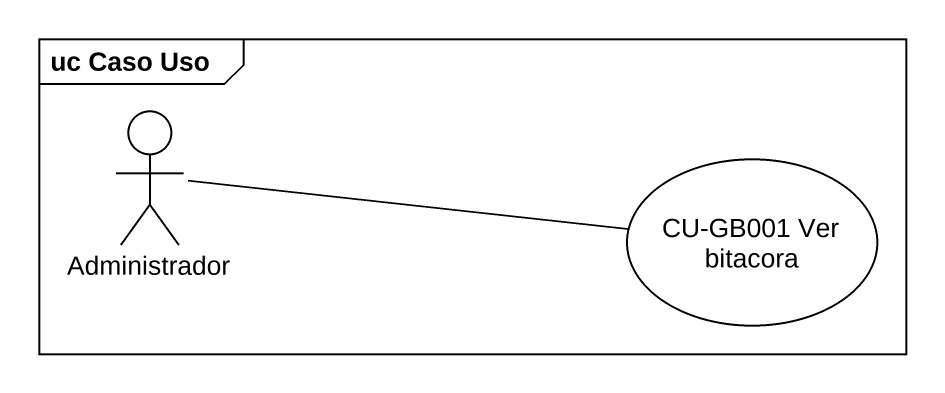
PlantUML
@startuml
mainframe uc Caso Uso
actor Administrador
usecase "CU-GB001 Ver bitacora" as CU_GB001_Ver_bitacora
Administrador -right- CU_GB001_Ver_bitacora
@enduml
